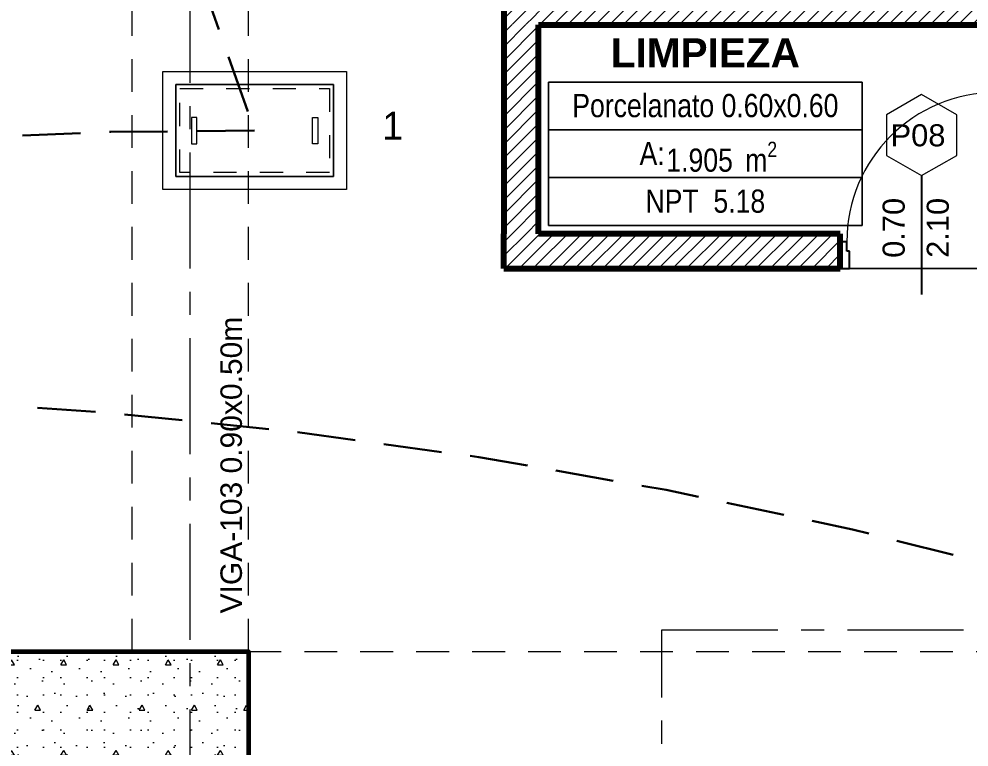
# Model space of a CAD drawing. Header units: inches. Extents: x -19 to 5698, y -728 to 92.
# Drawn here: x 136.082 to 140.174, y 16.988 to 20.125 of the extents above; entities that cross this region are included whole.
import ezdxf

# ---------------------------------------------------------------- set-up
doc = ezdxf.new("R2010")
doc.units = ezdxf.units.IN
doc.header["$MEASUREMENT"] = 0
doc.set_wipeout_variables(frame=1)
for name, pattern in [('01 HJ$0$REF - 01 HJ$0$HIDDEN2', [0.1875, 0.125, -0.0625]), ('HIDDEN', [0.375, 0.25, -0.125]), ('Hidden Line', [0.195611, 0.141111, -0.0545]), ('HIDDEN2', [0.1875, 0.125, -0.0625]), ('Punto & Raya', [0.65, 0.5, -0.075, 0, -0.075]), ('Wipeout_Contour', [1, 0, -1])]:
    doc.linetypes.add(name, pattern=pattern)
for name, color, linetype, lineweight in [('00 APARATOS-ELECTRICOS', 253, 'Continuous', 0), ('00 conduct tomacorr', 120, 'HIDDEN', 30), ('00_IE_Luminarias', 253, 'Continuous', 0), ('CANALES', 104, 'Continuous', 15)]:
    doc.layers.add(name, color=color, linetype=linetype, lineweight=lineweight)
for name, color, linetype in [('02 _ ARQ _ ALB _ Ejes Generales', 251, 'Continuous'), ('02 _ ARQ _ ZON _ Espacio.3D', 7, 'Continuous'), ('08 _ STR _ EXT _ 06 Columnas', 7, 'Continuous'), ('08 _ STR _ EXT _ 09 Vigas', 251, 'Continuous'), ('Estructura - 04 MURO', 7, 'Continuous'), ('Marcador - Secciones', 7, 'Continuous'), ('Notas - Etiquetas', 7, 'Continuous')]:
    doc.layers.add(name, color=color, linetype=linetype)
doc.styles.add('Estilo_Generado_4', font='swisse.ttf')
doc.styles.add('Estilo_Generado_8', font='arialbd.ttf')
doc.styles.add('Estilo_Generado_9', font='ARIALN.TTF')
pattern_1 = [(45, (92.500015, 6e-09), (-0.030052038, 0.030052038), [])]

# ---------------------------------------------------------------- blocks, each defined once
blk = doc.blocks.new('BUZON TIPO II')
at = {"layer": 'CANALES', "color": 5}
for p, q in [((-0.3, 0.175), (0.3, 0.175)), ((-0.3, -0.175), (-0.3, 0.175)), ((0.3, 0.175), (0.3, -0.175)), ((0.3, -0.175), (-0.3, -0.175))]:
    blk.add_line(p, q, dxfattribs=at)
blk.add_lwpolyline([(-0.35, 0.225), (0.35, 0.225), (0.35, -0.225), (-0.35, -0.225), (-0.35, 0.225)], dxfattribs=at)
at = {"layer": 'CANALES', "color": 3}
for points in [[(-0.3, 0.175), (-0.3, -0.175), (0.3, -0.175), (0.3, 0.175), (-0.3, 0.175)], [(-0.24, 0), (-0.24, 0.05), (-0.22, 0.05), (-0.22, 0), (-0.22, -0.05), (-0.24, -0.05), (-0.24, 0)], [(0.24, 0), (0.24, 0.05), (0.22, 0.05), (0.22, 0), (0.22, -0.05), (0.24, -0.05), (0.24, 0)]]:
    blk.add_lwpolyline(points, dxfattribs=at)
at = {"layer": 'CANALES', "color": 5, "linetype": '01 HJ$0$REF - 01 HJ$0$HIDDEN2', "ltscale": 0.1}
blk.add_lwpolyline([(-0.285, 0.16), (0.285, 0.16), (0.285, -0.16), (-0.285, -0.16), (-0.285, 0.16)], dxfattribs=at)

msp = doc.modelspace()

# ---------------------------------------------------------------- hatches: boundary and pattern name
at = {"layer": '08 _ STR _ EXT _ 06 Columnas', "linetype": 'Continuous', "lineweight": 9}
h = msp.add_hatch(dxfattribs=at)
h.set_pattern_fill('HORMIGÓN_EN_MASA_0002', style=0, pattern_type=2)
h.set_pattern_definition([(0, (92.5, 6e-09), (0, 0.3897114), [0.024375, -0.200625]), (0, (92.6125, 0.19486), (0, 0.3897114), [0.024375, -0.200625]), (60, (92.5, 6e-09), (-0.3375, 0.1948557), [0.024375, -0.200625]), (60, (92.725, 6e-09), (-0.3375, 0.1948557), [0.024375, -0.200625]), (120, (92.5244, 6e-09), (0.3375, 0.1948557), [0.024375, -0.200625]), (120, (92.7494, 6e-09), (0.3375, 0.1948557), [0.024375, -0.200625]), (0, (92.500015, 0.0375), (0, 0.075), [0, -0.075, 0, -0.1125]), (45, (92.537515, 0.0375), (-0.05303301, 0.05303301), [0, -0.05625, 0, -0.09375])])
h.paths.add_polyline_path([(135.97, 17.4), (135.97, 16.9), (136.57, 16.9), (136.57, 16.1), (137.07, 16.1), (137.07, 17.4)])

# ---------------------------------------------------------------- linework, layer by layer
at = {"layer": '00 conduct tomacorr'}
for centre, radius, start, end in [((136.981, -1.2136), 20.8581, 89.68101, 116.82492), ((134.5654, -4.1209), 22.6298, 74.87534, 108.0107)]:
    msp.add_arc(centre, radius, start, end, dxfattribs=at)
at = {"layer": '02 _ ARQ _ ALB _ Ejes Generales', "color": 251, "linetype": 'Punto & Raya', "lineweight": 13, "true_color": 0x636466}
msp.add_line((136.82, 3.05), (136.82, 44.9), dxfattribs=at)
at = {"layer": '02 _ ARQ _ ZON _ Espacio.3D', "color": 251, "linetype": 'Continuous', "lineweight": 13}
for p, q in [((139.7136, 19.8534), (138.3633, 19.8534)), ((138.3633, 19.8534), (138.3633, 19.2358)), ((138.3633, 19.8534), (139.7136, 19.8534)), ((138.3633, 19.6476), (138.3633, 19.8534)), ((139.7136, 19.2358), (139.7136, 19.8534)), ((139.7136, 19.8534), (139.7136, 19.6476)), ((139.7136, 19.6476), (138.3633, 19.6476)), ((138.3633, 19.6476), (139.7136, 19.6476)), ((138.3633, 19.4417), (138.3633, 19.6476)), ((139.7136, 19.6476), (139.7136, 19.4417)), ((139.7136, 19.4417), (138.3633, 19.4417)), ((138.3633, 19.4417), (139.7136, 19.4417)), ((138.3633, 19.2358), (138.3633, 19.4417)), ((139.7136, 19.4417), (139.7136, 19.2358)), ((138.3633, 19.2358), (139.7136, 19.2358)), ((139.7136, 19.2358), (138.3633, 19.2358))]:
    msp.add_line(p, q, dxfattribs=at)
at = {"layer": '02 _ ARQ _ ZON _ Espacio.3D', "color": 254, "linetype": 'Continuous', "lineweight": 0, "flags": 128}
msp.add_lwpolyline([(112.57, 17.4), (137.07, 17.4), (137.07, 16.25), (138.27, 16.25), (138.27, 15.5372), (139.92, 15.5372), (139.92, 15.1499), (140.82, 15.1499), (140.8204, 17.1), (140.32, 17.1), (140.32, 19.05), (138.17, 19.05), (138.17, 20.35)], dxfattribs=at)
at = {"layer": '02 _ ARQ _ ZON _ Espacio.3D', "color": 9, "linetype": 'Continuous', "lineweight": 5, "flags": 128}
msp.add_lwpolyline([(138.32, 20.1), (138.32, 19.2), (139.62, 19.2), (139.62, 19.05), (140.32, 19.05), (140.32, 20.1)], close=True, dxfattribs=at)
at = {"layer": '08 _ STR _ EXT _ 06 Columnas', "color": 7, "linetype": 'Continuous', "lineweight": 60, "flags": 128}
msp.add_lwpolyline([(135.97, 17.4), (137.07, 17.4), (137.07, 16.1), (136.57, 16.1), (136.57, 16.9), (135.97, 16.9)], close=True, dxfattribs=at)
at = {"layer": '08 _ STR _ EXT _ 09 Vigas', "color": 251, "linetype": 'Hidden Line', "lineweight": 13, "true_color": 0x636466}
for p, q in [((136.57, 17.4), (136.57, 29.7)), ((137.07, 17.4), (137.07, 29.7)), ((123.07, 17.4), (136.57, 17.4)), ((137.07, 17.4), (143.57, 17.4))]:
    msp.add_line(p, q, dxfattribs=at)
at = {"layer": 'Estructura - 04 MURO', "color": 152, "linetype": 'Continuous', "lineweight": 25}
msp.add_line((139.97, 19.45), (139.97, 18.9375), dxfattribs=at)
at = {"layer": 'Estructura - 04 MURO', "color": 165, "linetype": 'Continuous', "lineweight": 25}
for p, q in [((139.648, 19.125), (139.648, 19.165)), ((139.66, 19.125), (139.648, 19.125)), ((139.66, 19.05), (139.66, 19.125))]:
    msp.add_line(p, q, dxfattribs=at)
at = {"layer": 'Estructura - 04 MURO', "color": 251, "linetype": 'Continuous', "lineweight": 13, "flags": 128}
msp.add_lwpolyline([(139.97, 19.8), (139.8185, 19.7125), (139.8185, 19.5375), (139.97, 19.45), (140.1216, 19.5375), (140.1216, 19.7125)], close=True, dxfattribs=at)
at = {"layer": 'Estructura - 04 MURO', "color": 165, "linetype": 'Continuous', "lineweight": 15}
msp.add_arc((140.292, 19.165), 0.644, 90, 180, dxfattribs=at)
at = {"layer": 'Marcador - Secciones', "color": 251, "linetype": 'Punto & Raya', "lineweight": 13, "true_color": 0x636466}
for p, q in [((138.8506, 10.0018), (138.8506, 17.4928)), ((138.8506, 17.4928), (149.2072, 17.4928))]:
    msp.add_line(p, q, dxfattribs=at)

# ---------------------------------------------------------------- block references
at = {"layer": '00 APARATOS-ELECTRICOS', "lineweight": 25, "xscale": 1.130955386209125, "yscale": 1.130955386209125, "zscale": 1.130955386209125, "rotation": 180.0000000000012}
msp.add_blockref('BUZON TIPO II', (137.0971, 19.6442), dxfattribs=at)

# ---------------------------------------------------------------- texts
at = {"layer": '00_IE_Luminarias', "color": 240, "linetype": 'HIDDEN2', "true_color": 0xed1f24}
msp.add_text('1', height=0.1204, dxfattribs=at).set_placement((137.6468, 19.6048, -5710.8719))
at = {"layer": '02 _ ARQ _ ZON _ Espacio.3D', "color": 251, "lineweight": 25, "attachment_point": 2}
for s, insert, char_height, style in [('\\A1;{\\pqc;\\pt0;\\fArial|b1|i0|c0|p34;LIMPIEZA}', (139.0385, 20.0419), 0.125, 'Estilo_Generado_8'), ('\\A1;{\\pqc;\\pt0;\\fArial Narrow|b0|i0|c0|p34;Porcelanato 0.60x0.60}', (139.0385, 19.802), 0.1, 'Estilo_Generado_9'), ('\\A1;{\\pqc;\\pt0;\\fArial Narrow|b0|i0|c0|p34;A: }', (138.8093, 19.5957), 0.1, 'Estilo_Generado_9'), ('\\A1;{\\pqc;\\pt0,0.3;\\fArial Narrow|b0|i0|c0|p34;1.905\\fArial Narrow|b0|i0|c0|p34;\\A1{\\H.66x;\\S^  ;}\\fArial Narrow|b0|i0|c0|p34; m\\fArial Narrow|b0|i0|c0|p34;\\A1{\\H.66x;\\S2^  ;}}', (139.109, 19.5961), 0.1, 'Estilo_Generado_9'), ('\\A1;{\\pqc;\\pt0;\\fArial Narrow|b0|i0|c0|p34;NPT  5.18}', (139.0385, 19.3902), 0.1, 'Estilo_Generado_9')]:
    msp.add_mtext(s, dxfattribs=dict(at, insert=insert, char_height=char_height, style=style))
at = {"layer": 'Estructura - 04 MURO', "color": 251, "lineweight": 25, "insert": (139.8367, 19.575), "char_height": 0.095, "attachment_point": 7, "style": 'Estilo_Generado_4'}
msp.add_mtext('\\A1;{\\pql;\\pt0;\\fSwis721 Ex BT|b0|i0|c0|p34;P08\\fSwis721 Ex BT|b0|i0|c0|p34;\\fSwis721 Ex BT|b0|i0|c0|p34;\\fSwis721 Ex BT|b0|i0|c0|p34;}', dxfattribs=at)
at = {"layer": 'Estructura - 04 MURO', "color": 251, "lineweight": 25, "char_height": 0.095, "attachment_point": 7, "rotation": 90, "style": 'Estilo_Generado_4'}
for s, insert in [('\\A1;{\\pql;\\pt0;\\fSwis721 Ex BT|b0|i0|c0|p34;0.70\\fSwis721 Ex BT|b0|i0|c0|p34;\\A1{\\H.66x;\\S^  ;}\\fSwis721 Ex BT|b0|i0|c0|p34;\\fSwis721 Ex BT|b0|i0|c0|p34;}', (139.925, 19.096)), ('\\A1;{\\pql;\\pt0;\\fSwis721 Ex BT|b0|i0|c0|p34;2.10\\fSwis721 Ex BT|b0|i0|c0|p34;\\A1{\\H.66x;\\S^  ;}\\fSwis721 Ex BT|b0|i0|c0|p34;\\fSwis721 Ex BT|b0|i0|c0|p34;}', (140.115, 19.096))]:
    msp.add_mtext(s, dxfattribs=dict(at, insert=insert))
at = {"layer": 'Notas - Etiquetas', "color": 171, "linetype": 'Continuous', "lineweight": 13, "insert": (137.0435, 17.5637), "char_height": 0.0925, "attachment_point": 7, "rotation": 90, "style": 'Estilo_Generado_4'}
msp.add_mtext('\\A1;{\\pql;\\fSwis721 Ex BT|b0|i0|c0|p34;VIGA-103\\fSwis721 Ex BT|b0|i0|c0|p34; \\fSwis721 Ex BT|b0|i0|c0|p34;0.90\\fSwis721 Ex BT|b0|i0|c0|p34;x\\fSwis721 Ex BT|b0|i0|c0|p34;0.50\\fSwis721 Ex BT|b0|i0|c0|p34;m}', dxfattribs=at)

# ---------------------------------------------------------------- next in the draw order: wipeouts: each hides what was drawn before it
at = {"color": 254, "linetype": 'Wipeout_Contour', "lineweight": 0, "ltscale": 2550.544386}
msp.add_wipeout([(138.17, 20.1), (138.32, 20.1), (138.17, 20.35)], dxfattribs=at).dxf.layer = 'Estructura - 04 MURO'
at = {"color": 254, "linetype": 'Wipeout_Contour', "lineweight": 0, "ltscale": 2550.49585}
msp.add_wipeout([(138.17, 19.2), (138.17, 19.05), (138.32, 19.2)], dxfattribs=at).dxf.layer = 'Estructura - 04 MURO'

# ---------------------------------------------------------------- next in the draw order: hatches: boundary and pattern name
at = {"layer": 'Estructura - 04 MURO', "linetype": 'Continuous', "lineweight": 5}
h = msp.add_hatch(dxfattribs=at)
h.set_pattern_fill('LADRILLO_COMÚN_0002', color=250, style=0, pattern_type=2)
h.set_pattern_definition(pattern_1)
h.paths.add_polyline_path([(138.17, 20.1), (138.32, 20.1), (138.17, 20.35)])
h = msp.add_hatch(dxfattribs=at)
h.set_pattern_fill('LADRILLO_COMÚN_0002', color=250, style=0, pattern_type=2)
h.set_pattern_definition(pattern_1)
h.paths.add_polyline_path([(138.17, 19.2), (138.17, 19.05), (138.32, 19.2)])

# ---------------------------------------------------------------- next in the draw order: wipeouts: each hides what was drawn before it
at = {"color": 254, "linetype": 'Wipeout_Contour', "lineweight": 0, "ltscale": 3410.976089}
msp.add_wipeout([(138.32, 20.1), (143.57, 20.1), (143.57, 20.35), (138.32, 20.35)], dxfattribs=at).dxf.layer = 'Estructura - 04 MURO'
at = {"color": 254, "linetype": 'Wipeout_Contour', "lineweight": 0, "ltscale": 2549.620191}
msp.add_wipeout([(138.32, 19.2), (138.17, 19.05), (138.32, 19.05)], dxfattribs=at).dxf.layer = 'Estructura - 04 MURO'

# ---------------------------------------------------------------- next in the draw order: hatches: boundary and pattern name
at = {"layer": 'Estructura - 04 MURO', "linetype": 'Continuous', "lineweight": 5}
h = msp.add_hatch(dxfattribs=at)
h.set_pattern_fill('LADRILLO_COMÚN_0002', color=250, style=0, pattern_type=2)
h.set_pattern_definition(pattern_1)
h.paths.add_polyline_path([(138.32, 20.1), (143.57, 20.1), (143.57, 20.35), (138.32, 20.35)])
h = msp.add_hatch(dxfattribs=at)
h.set_pattern_fill('LADRILLO_COMÚN_0002', color=250, style=0, pattern_type=2)
h.set_pattern_definition(pattern_1)
h.paths.add_polyline_path([(138.32, 19.2), (138.17, 19.05), (138.32, 19.05)])

# ---------------------------------------------------------------- next in the draw order: linework, layer by layer
at = {"layer": 'Estructura - 04 MURO', "color": 7, "linetype": 'Continuous', "lineweight": 80, "flags": 128}
msp.add_lwpolyline([(138.17, 19.05), (138.17, 19.2)], dxfattribs=at)

# ---------------------------------------------------------------- next in the draw order: wipeouts: each hides what was drawn before it
at = {"color": 254, "linetype": 'Wipeout_Contour', "lineweight": 0, "ltscale": 2549.724368}
msp.add_wipeout([(138.32, 20.35), (138.17, 20.35), (138.32, 20.1)], dxfattribs=at).dxf.layer = 'Estructura - 04 MURO'
at = {"color": 254, "linetype": 'Wipeout_Contour', "lineweight": 0, "ltscale": 3402.97663}
msp.add_wipeout([(138.32, 19.05), (139.62, 19.05), (139.62, 19.2), (138.32, 19.2)], dxfattribs=at).dxf.layer = 'Estructura - 04 MURO'

# ---------------------------------------------------------------- next in the draw order: hatches: boundary and pattern name
at = {"layer": 'Estructura - 04 MURO', "linetype": 'Continuous', "lineweight": 5}
h = msp.add_hatch(dxfattribs=at)
h.set_pattern_fill('LADRILLO_COMÚN_0002', color=250, style=0, pattern_type=2)
h.set_pattern_definition(pattern_1)
h.paths.add_polyline_path([(138.32, 20.35), (138.17, 20.35), (138.32, 20.1)])
h = msp.add_hatch(dxfattribs=at)
h.set_pattern_fill('LADRILLO_COMÚN_0002', color=250, style=0, pattern_type=2)
h.set_pattern_definition(pattern_1)
h.paths.add_polyline_path([(138.32, 19.05), (139.62, 19.05), (139.62, 19.2), (138.32, 19.2)])

# ---------------------------------------------------------------- next in the draw order: linework, layer by layer
at = {"layer": 'Estructura - 04 MURO', "color": 7, "linetype": 'Continuous', "lineweight": 80}
for p, q in [((139.62, 19.165), (139.62, 19.2)), ((139.62, 19.165), (139.62, 19.2)), ((139.62, 19.05), (139.62, 19.165)), ((139.62, 19.05), (139.62, 19.165)), ((139.62, 19.05), (139.62, 19.165))]:
    msp.add_line(p, q, dxfattribs=at)
at = {"layer": 'Estructura - 04 MURO', "color": 165, "linetype": 'Continuous', "lineweight": 25}
for p, q in [((139.648, 19.165), (139.62, 19.165)), ((139.62, 19.165), (139.62, 19.05)), ((139.62, 19.05), (139.66, 19.05))]:
    msp.add_line(p, q, dxfattribs=at)
at = {"layer": 'Estructura - 04 MURO', "color": 7, "linetype": 'Continuous', "lineweight": 80, "flags": 128}
for points in [[(138.17, 20.35), (138.17, 20.1)], [(138.32, 20.1), (140.32, 20.1)], [(139.62, 19.2), (138.32, 19.2)], [(138.17, 19.05), (139.62, 19.05)]]:
    msp.add_lwpolyline(points, dxfattribs=at)

# ---------------------------------------------------------------- next in the draw order: wipeouts: each hides what was drawn before it
at = {"color": 254, "linetype": 'Wipeout_Contour', "lineweight": 0, "ltscale": 3400.125748}
msp.add_wipeout([(138.17, 19.2), (138.32, 19.2), (138.32, 20.1), (138.17, 20.1)], dxfattribs=at).dxf.layer = 'Estructura - 04 MURO'

# ---------------------------------------------------------------- next in the draw order: hatches: boundary and pattern name
at = {"layer": 'Estructura - 04 MURO', "linetype": 'Continuous', "lineweight": 5}
h = msp.add_hatch(dxfattribs=at)
h.set_pattern_fill('LADRILLO_COMÚN_0002', color=250, style=0, pattern_type=2)
h.set_pattern_definition(pattern_1)
h.paths.add_polyline_path([(138.17, 19.2), (138.32, 19.2), (138.32, 20.1), (138.17, 20.1)])

# ---------------------------------------------------------------- next in the draw order: linework, layer by layer
at = {"layer": '00 conduct tomacorr'}
msp.add_arc((144.0656, 22.4619), 7.5166, 122.25151, 202.01567, dxfattribs=at)
at = {"layer": 'Estructura - 04 MURO', "color": 7, "linetype": 'Continuous', "lineweight": 80, "flags": 128}
for points in [[(138.17, 20.1), (138.17, 19.2)], [(138.32, 19.2), (138.32, 20.1)]]:
    msp.add_lwpolyline(points, dxfattribs=at)

doc.saveas('drawing.dxf')
